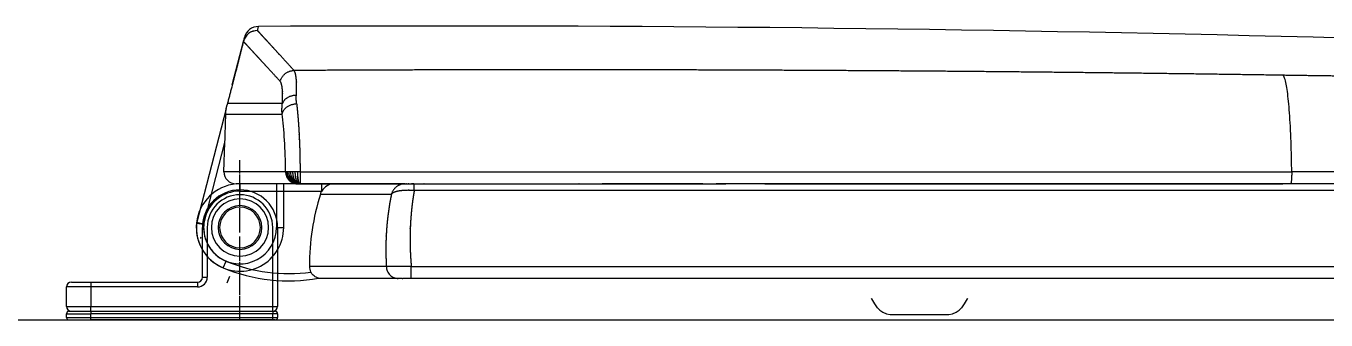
# Model space of a CAD drawing. Extents: x 63834 to 66260, y 58119 to 61549.
# Drawn here: x 64626.7 to 64894.6, y 59471.9 to 59532.5 of the extents above; entities that cross this region are included whole.
import ezdxf

# ---------------------------------------------------------------- set-up
doc = ezdxf.new("R2010")
doc.units = 0
doc.header["$MEASUREMENT"] = 0
doc.linetypes.add('BORDER', pattern=[18, 5, -2, 5, -2, 2, -2])
doc.layers.get('0').update_dxf_attribs({"linetype": 'CONTINUOUS'})
for name, color, linetype in [('1', 7, 'CONTINUOUS'), ('Dim', 4, 'CONTINUOUS'), ('Make2D$보임$선', 18, 'CONTINUOUS'), ('Make2D$보임$접선', 18, 'CONTINUOUS')]:
    doc.layers.add(name, color=color, linetype=linetype)

msp = doc.modelspace()

# ---------------------------------------------------------------- linework, layer by layer
at = {"color": 0, "ltscale": 50}
for points in [[(64800.85, 59476.4), (64800.93, 59476.25), (64801.54, 59475.21), (64802.11, 59474.43)], [(64800.85, 59476.4), (64800.93, 59476.25), (64801.54, 59475.21), (64802.11, 59474.43)], [(64819.56, 59474.43), (64820.13, 59475.21), (64820.74, 59476.25), (64820.81, 59476.4)], [(64819.56, 59474.43), (64820.13, 59475.21), (64820.74, 59476.25), (64820.81, 59476.4)], [(64802.1, 59474.45), (64802.64, 59473.91), (64803.28, 59473.48), (64804.01, 59473.18), (64804.77, 59473.02)], [(64802.1, 59474.45), (64802.64, 59473.91), (64803.28, 59473.48), (64804.01, 59473.18), (64804.77, 59473.02)], [(64804.77, 59473.02), (64805, 59473.01), (64805.42, 59473), (64806, 59473)], [(64804.77, 59473.02), (64805, 59473.01), (64805.42, 59473), (64806, 59473)], [(64815.67, 59473), (64816.25, 59473), (64816.67, 59473.01), (64816.9, 59473.02)], [(64815.67, 59473), (64816.25, 59473), (64816.67, 59473.01), (64816.9, 59473.02)], [(64816.9, 59473.02), (64817.66, 59473.18), (64818.38, 59473.48), (64819.03, 59473.91), (64819.57, 59474.45)], [(64816.9, 59473.02), (64817.66, 59473.18), (64818.38, 59473.48), (64819.03, 59473.91), (64819.57, 59474.45)]]:
    msp.add_lwpolyline(points, dxfattribs=at)
for points in [[(64805.18, 59473), (64805.18, 59473), (64805.47, 59473), (64806, 59473)], [(64805.18, 59473), (64805.18, 59473), (64805.47, 59473), (64806, 59473)], [(64806, 59473), (64806.5, 59473), (64807.27, 59473), (64808.26, 59473)], [(64806, 59473), (64806.5, 59473), (64807.27, 59473), (64808.26, 59473)], [(64808.26, 59473), (64808.44, 59473), (64808.67, 59473), (64808.92, 59473)], [(64808.26, 59473), (64808.44, 59473), (64808.67, 59473), (64808.92, 59473)], [(64808.92, 59473), (64809.15, 59473), (64809.74, 59473), (64810.47, 59473), (64810.83, 59473)], [(64808.92, 59473), (64809.15, 59473), (64809.74, 59473), (64810.47, 59473), (64810.83, 59473)], [(64810.83, 59473), (64811.2, 59473), (64811.93, 59473), (64812.52, 59473), (64812.75, 59473)], [(64810.83, 59473), (64811.2, 59473), (64811.93, 59473), (64812.52, 59473), (64812.75, 59473)], [(64812.75, 59473), (64813, 59473), (64813.22, 59473), (64813.41, 59473)], [(64812.75, 59473), (64813, 59473), (64813.22, 59473), (64813.41, 59473)], [(64813.41, 59473), (64814.4, 59473), (64815.17, 59473), (64815.67, 59473)], [(64813.41, 59473), (64814.4, 59473), (64815.17, 59473), (64815.67, 59473)]]:
    msp.add_open_spline(points, degree=3, dxfattribs=at)
at = {"layer": '1', "color": 7, "linetype": 'BORDER'}
for p in [(64670.83, 59477.08), (64670.83, 59477.08), (64670.83, 59471.9)]:
    msp.add_line(p, (64670.83, 59504.82), dxfattribs=at)
at = {"layer": '1', "color": 7}
for p, q in [((64663.08, 59480.7), (64663.08, 59490.95)), ((64664.08, 59490.95), (64664.08, 59480.7)), ((64677.58, 59474.7), (64677.58, 59490.95)), ((64678.58, 59490.95), (64678.58, 59474.7)), ((64663.08, 59480.7), (64664.08, 59480.7)), ((64635.08, 59474.7), (64635.08, 59478.7)), ((64640.08, 59478.7), (64635.08, 59478.7)), ((64636.08, 59479.7), (64640.08, 59479.7)), ((64640.08, 59479.7), (64640.08, 59478.7)), ((64640.08, 59479.7), (64662.08, 59479.7)), ((64662.08, 59478.7), (64640.08, 59478.7)), ((64640.08, 59478.7), (64640.08, 59474.7)), ((64662.08, 59479.7), (64662.08, 59478.7)), ((64635.08, 59474.7), (64640.08, 59474.7)), ((64635.08, 59472.4), (64635.08, 59473.2)), ((64635.08, 59473.2), (64640.08, 59473.2)), ((64635.08, 59472.4), (64640.08, 59472.4)), ((64635.58, 59473.7), (64640.08, 59473.7)), ((64640.08, 59474.7), (64677.58, 59474.7)), ((64640.08, 59473.7), (64640.08, 59474.7)), ((64640.08, 59473.7), (64677.58, 59473.7)), ((64640.08, 59473.7), (64640.08, 59473.2)), ((64640.08, 59472.4), (64640.08, 59473.2)), ((64677.58, 59473.2), (64640.08, 59473.2)), ((64640.08, 59471.9), (64640.08, 59472.4)), ((64640.08, 59472.4), (64677.58, 59472.4)), ((64677.58, 59474.7), (64678.58, 59474.7)), ((64677.58, 59473.7), (64677.58, 59474.7)), ((64677.58, 59473.7), (64677.58, 59473.2)), ((64677.58, 59473.7), (64678.08, 59473.7)), ((64677.58, 59472.4), (64677.58, 59473.2)), ((64678.58, 59473.2), (64677.58, 59473.2)), ((64677.58, 59471.9), (64677.58, 59472.4)), ((64677.58, 59472.4), (64678.58, 59472.4)), ((64678.58, 59473.2), (64678.58, 59472.4)), ((64635.58, 59471.9), (64640.08, 59471.9)), ((64678.08, 59471.9), (64640.08, 59471.9))]:
    msp.add_line(p, q, dxfattribs=at)
for centre, radius, start, end in [((64670.83, 59490.95), 7.75, 0, 180), ((64670.83, 59490.95), 6.75, 0, 180), ((64662.08, 59480.7), 1, 270, 0), ((64662.08, 59480.7), 2, 270, 0), ((64636.08, 59478.7), 1, 90, 180), ((64636.08, 59474.7), 1, 180, 270), ((64635.58, 59473.2), 0.5, 90, 180), ((64635.58, 59472.4), 0.5, 180, 270), ((64677.58, 59474.7), 1, 270, 0), ((64678.08, 59473.2), 0.5, 0, 90), ((64678.08, 59472.4), 0.5, 270, 0)]:
    msp.add_arc(centre, radius, start, end, dxfattribs=at)
msp.add_open_spline([(64604.95, 59471.9), (64611.76, 59471.9), (64618.56, 59471.9), (64638.69, 59471.9), (64652.02, 59471.9), (64691.98, 59471.9), (64718.62, 59471.9), (64798.5, 59471.9), (64851.69, 59471.9), (64917.87, 59471.9), (64931.1, 59471.9), (64957.17, 59471.9), (64970.03, 59471.9), (64995.41, 59471.9), (65007.93, 59471.9), (65026.44, 59471.9), (65032.52, 59471.9), (65044.51, 59471.9), (65050.43, 59471.9), (65062.02, 59471.9), (65067.66, 59471.9), (65078.43, 59471.9), (65083.51, 59471.9), (65093.01, 59471.9), (65097.45, 59471.9), (65105.67, 59471.9), (65109.48, 59471.9), (65119.65, 59471.9), (65124.83, 59471.9), (65130.18, 59471.9), (65131.53, 59471.9), (65133.33, 59471.9), (65133.8, 59471.9), (65133.83, 59471.9)], degree=3, knots=[0.0305719, 0.0305719, 0.0305719, 0.0305719, 0.0625039, 0.0625039, 0.1250078, 0.1250078, 0.2500156, 0.2500156, 0.5000312, 0.5000312, 0.5625352, 0.5625352, 0.6250391, 0.6250391, 0.687543, 0.687543, 0.7187949, 0.7187949, 0.7500469, 0.7500469, 0.7812988, 0.7812988, 0.8125508, 0.8125508, 0.8438027, 0.8438027, 0.8750547, 0.8750547, 0.9375586, 0.9375586, 0.9688105, 0.9688105, 1, 1, 1, 1], dxfattribs=at)
at = {"layer": 'Dim', "color": 7}
msp.add_line((64651.08, 59479.7), (64662.08, 59479.7), dxfattribs=at)
at = {"layer": 'Make2D$보임$선', "color": 7}
for p, q in [((64669.23, 59520.31), (64671.54, 59529.28)), ((64671.56, 59529.34), (64671.61, 59529.52)), ((64671.62, 59529.56), (64671.61, 59529.52)), ((64671.63, 59529.6), (64671.62, 59529.56)), ((64671.62, 59529.56), (64671.62, 59529.56)), ((64671.64, 59529.64), (64671.63, 59529.6)), ((64671.63, 59529.6), (64671.63, 59529.6)), ((64671.65, 59529.68), (64671.64, 59529.64)), ((64671.64, 59529.64), (64671.64, 59529.64)), ((64671.66, 59529.71), (64671.65, 59529.68)), ((64671.65, 59529.68), (64671.65, 59529.68)), ((64671.67, 59529.75), (64671.66, 59529.72)), ((64671.66, 59529.71), (64671.66, 59529.72)), ((64671.68, 59529.78), (64671.67, 59529.75)), ((64671.67, 59529.75), (64671.67, 59529.75)), ((64671.69, 59529.84), (64671.68, 59529.82)), ((64671.68, 59529.81), (64671.68, 59529.82)), ((64671.68, 59529.81), (64671.68, 59529.79)), ((64671.68, 59529.78), (64671.68, 59529.79)), ((64671.7, 59529.87), (64671.69, 59529.85)), ((64671.69, 59529.84), (64671.69, 59529.85)), ((64671.71, 59529.9), (64671.7, 59529.88)), ((64671.7, 59529.87), (64671.7, 59529.88)), ((64671.72, 59529.95), (64671.71, 59529.93)), ((64671.71, 59529.92), (64671.71, 59529.93)), ((64671.71, 59529.92), (64671.71, 59529.9)), ((64671.71, 59529.9), (64671.71, 59529.9)), ((64671.73, 59529.99), (64671.72, 59529.97)), ((64671.72, 59529.97), (64671.72, 59529.95)), ((64671.72, 59529.97), (64671.72, 59529.97)), ((64671.72, 59529.95), (64671.72, 59529.95)), ((64671.74, 59530.02), (64671.73, 59530.01)), ((64671.73, 59530.01), (64671.73, 59529.99)), ((64671.73, 59530.01), (64671.73, 59530.01)), ((64671.73, 59529.99), (64671.73, 59529.99)), ((64671.75, 59530.05), (64671.74, 59530.04)), ((64671.74, 59530.04), (64671.74, 59530.03)), ((64671.74, 59530.04), (64671.74, 59530.04)), ((64671.74, 59530.02), (64671.74, 59530.03)), ((64671.75, 59530.06), (64671.76, 59530.11)), ((64671.75, 59530.06), (64671.75, 59530.06)), ((64671.75, 59530.05), (64671.75, 59530.06)), ((64667.96, 59515.42), (64661.92, 59492.05)), ((64667.96, 59515.43), (64668.17, 59516.24)), ((64667.51, 59502.45), (64667.72, 59508.49)), ((64680.22, 59502.45), (64667.51, 59502.45)), ((64680.34, 59502.45), (64680.22, 59502.45)), ((64680.34, 59502.45), (64680.34, 59502.45)), ((64680.56, 59502.45), (64680.34, 59502.45)), ((64680.56, 59502.45), (64680.56, 59502.45)), ((64680.85, 59502.45), (64680.56, 59502.45)), ((64680.85, 59502.45), (64680.85, 59502.45)), ((64681.22, 59502.45), (64680.85, 59502.45)), ((64681.22, 59502.45), (64681.22, 59502.45)), ((64681.66, 59502.45), (64681.23, 59502.45)), ((64681.66, 59502.45), (64681.67, 59502.45)), ((64681.66, 59502.45), (64681.66, 59502.45)), ((64682.15, 59502.45), (64681.67, 59502.45)), ((64682.67, 59502.45), (64682.15, 59502.45)), ((64683.21, 59502.45), (64682.67, 59502.45)), ((64683.21, 59502.45), (64887.53, 59502.45)), ((65002.76, 59502.45), (64887.53, 59502.45)), ((64682.63, 59499.95), (64670.01, 59499.95)), ((64687.66, 59499.95), (64670.83, 59499.95)), ((64679.83, 59490.95), (64679.83, 59499.95)), ((64682.49, 59500.13), (64682.49, 59500.13)), ((64682.82, 59499.95), (64682.83, 59499.95)), ((64682.85, 59499.95), (64682.83, 59499.95)), ((64682.89, 59499.95), (64682.93, 59499.95)), ((64682.96, 59499.95), (64683.01, 59499.95)), ((64683.04, 59499.95), (64683.1, 59499.95)), ((64683.1, 59499.95), (64683.09, 59499.95)), ((64683.12, 59499.95), (64683.11, 59499.95)), ((64683.12, 59499.95), (64683.14, 59499.95)), ((64683.19, 59499.95), (64683.14, 59499.95)), ((64683.19, 59499.95), (64686.38, 59499.95)), ((64686.38, 59499.95), (64687.98, 59499.95)), ((64686.38, 59499.95), (64686.38, 59499.95)), ((64689.27, 59499.95), (64687.66, 59499.95)), ((64687.98, 59499.95), (64689.58, 59499.95)), ((64687.98, 59499.95), (64687.98, 59499.95)), ((64689.28, 59499.95), (64689.27, 59499.95)), ((64690.2, 59499.95), (64689.28, 59499.95)), ((64689.58, 59499.95), (64691.17, 59499.95)), ((64689.58, 59499.95), (64689.58, 59499.95)), ((64704.8, 59499.95), (64690.27, 59499.95)), ((64691.18, 59499.95), (64691.17, 59499.95)), ((64691.18, 59499.95), (64692.77, 59499.95)), ((64692.77, 59499.95), (64694.37, 59499.95)), ((64692.77, 59499.95), (64692.77, 59499.95)), ((64694.37, 59499.95), (64695.97, 59499.95)), ((64694.37, 59499.95), (64694.37, 59499.95)), ((64695.97, 59499.95), (64697.56, 59499.95)), ((64695.97, 59499.95), (64695.97, 59499.95)), ((64697.57, 59499.95), (64697.56, 59499.95)), ((64697.57, 59499.95), (64699.16, 59499.95)), ((64699.17, 59499.95), (64699.16, 59499.95)), ((64699.17, 59499.95), (64700.76, 59499.95)), ((64700.76, 59499.95), (64702.35, 59499.95)), ((64700.76, 59499.95), (64700.76, 59499.95)), ((64702.36, 59499.95), (64702.35, 59499.95)), ((64702.36, 59499.95), (64703.95, 59499.95)), ((64703.96, 59499.95), (64703.95, 59499.95)), ((64703.96, 59499.95), (64705.55, 59499.95)), ((64704.88, 59499.95), (64704.86, 59499.95)), ((64704.88, 59499.95), (64705.07, 59499.95)), ((64705.13, 59499.95), (64705.07, 59499.95)), ((64705.13, 59499.95), (64705.46, 59499.95)), ((64705.59, 59499.95), (64705.46, 59499.95)), ((64705.55, 59499.95), (64707.14, 59499.95)), ((64705.55, 59499.95), (64705.55, 59499.95)), ((64705.59, 59499.95), (64705.61, 59499.95)), ((64705.64, 59499.95), (64705.61, 59499.95)), ((64705.64, 59499.95), (64706.16, 59499.95)), ((64706.67, 59499.95), (64706.16, 59499.95)), ((64706.67, 59499.95), (64768.93, 59499.95)), ((64707.15, 59499.95), (64707.14, 59499.95)), ((64707.15, 59499.95), (64708.74, 59499.95)), ((64708.75, 59499.95), (64708.74, 59499.95)), ((64708.75, 59499.95), (64710.34, 59499.95)), ((64710.35, 59499.95), (64710.34, 59499.95)), ((64710.35, 59499.95), (64711.93, 59499.95)), ((64711.94, 59499.95), (64711.93, 59499.95)), ((64711.94, 59499.95), (64713.53, 59499.95)), ((64713.54, 59499.95), (64713.53, 59499.95)), ((64713.54, 59499.95), (64715.13, 59499.95)), ((64715.14, 59499.95), (64715.13, 59499.95)), ((64715.14, 59499.95), (64716.72, 59499.95)), ((64716.73, 59499.95), (64716.72, 59499.95)), ((64716.73, 59499.95), (64718.32, 59499.95)), ((64718.33, 59499.95), (64718.32, 59499.95)), ((64718.33, 59499.95), (64719.92, 59499.95)), ((64719.93, 59499.95), (64719.92, 59499.95)), ((64719.93, 59499.95), (64735.88, 59499.95)), ((64735.89, 59499.95), (64735.88, 59499.95)), ((64735.89, 59499.95), (64737.48, 59499.95)), ((64737.49, 59499.95), (64737.48, 59499.95)), ((64737.49, 59499.95), (64739.08, 59499.95)), ((64739.09, 59499.95), (64739.08, 59499.95)), ((64739.09, 59499.95), (64740.67, 59499.95)), ((64740.68, 59499.95), (64740.67, 59499.95)), ((64740.68, 59499.95), (64742.27, 59499.95)), ((64742.28, 59499.95), (64742.27, 59499.95)), ((64742.28, 59499.95), (64743.87, 59499.95)), ((64743.87, 59499.95), (64745.46, 59499.95)), ((64743.87, 59499.95), (64743.87, 59499.95)), ((64766.21, 59499.95), (64745.46, 59499.95)), ((64766.21, 59499.95), (64770.96, 59499.95)), ((65121.15, 59499.95), (64768.93, 59499.95)), ((64778.98, 59499.95), (64770.96, 59499.95)), ((64778.98, 59499.95), (64780.53, 59499.95)), ((64780.57, 59499.95), (64780.53, 59499.95)), ((64780.57, 59499.95), (64782.13, 59499.95)), ((64782.17, 59499.95), (64782.13, 59499.95)), ((64782.17, 59499.95), (64783.72, 59499.95)), ((64783.76, 59499.95), (64783.72, 59499.95)), ((64783.76, 59499.95), (64785.32, 59499.95)), ((64785.35, 59499.95), (64785.32, 59499.95)), ((64785.35, 59499.95), (64786.91, 59499.95)), ((64786.95, 59499.95), (64786.91, 59499.95)), ((64786.95, 59499.95), (64788.5, 59499.95)), ((64788.55, 59499.95), (64788.5, 59499.95)), ((64788.55, 59499.95), (64790.1, 59499.95)), ((64790.14, 59499.95), (64790.1, 59499.95)), ((64790.14, 59499.95), (64791.69, 59499.95)), ((64791.74, 59499.95), (64791.69, 59499.95)), ((64791.74, 59499.95), (64793.29, 59499.95)), ((64793.33, 59499.95), (64793.29, 59499.95)), ((64793.33, 59499.95), (64794.88, 59499.95)), ((64794.93, 59499.95), (64794.88, 59499.95)), ((64794.93, 59499.95), (64796.48, 59499.95)), ((64796.52, 59499.95), (64796.48, 59499.95)), ((64796.52, 59499.95), (64798.07, 59499.95)), ((64798.12, 59499.95), (64798.07, 59499.95)), ((64798.12, 59499.95), (64799.66, 59499.95)), ((64799.71, 59499.95), (64799.66, 59499.95)), ((64799.71, 59499.95), (64801.26, 59499.95)), ((64801.31, 59499.95), (64801.26, 59499.95)), ((64801.31, 59499.95), (64802.85, 59499.95)), ((64802.9, 59499.95), (64802.85, 59499.95)), ((64802.9, 59499.95), (64804.45, 59499.95)), ((64804.49, 59499.95), (64804.45, 59499.95)), ((64804.49, 59499.95), (64806.04, 59499.95)), ((64806.09, 59499.95), (64806.04, 59499.95)), ((64806.09, 59499.95), (64807.63, 59499.95)), ((64807.68, 59499.95), (64807.63, 59499.95)), ((64807.68, 59499.95), (64809.23, 59499.95)), ((64809.28, 59499.95), (64809.23, 59499.95)), ((64809.28, 59499.95), (64810.82, 59499.95)), ((64810.87, 59499.95), (64810.82, 59499.95)), ((64810.87, 59499.95), (64812.42, 59499.95)), ((64812.47, 59499.95), (64812.42, 59499.95)), ((64812.47, 59499.95), (64814.01, 59499.95)), ((64814.06, 59499.95), (64814.01, 59499.95)), ((64814.06, 59499.95), (64815.6, 59499.95)), ((64815.65, 59499.95), (64815.6, 59499.95)), ((64815.65, 59499.95), (64817.2, 59499.95)), ((64817.25, 59499.95), (64817.2, 59499.95)), ((64817.25, 59499.95), (64818.79, 59499.95)), ((64818.84, 59499.95), (64818.79, 59499.95)), ((64818.84, 59499.95), (64820.39, 59499.95)), ((64820.43, 59499.95), (64820.39, 59499.95)), ((64820.43, 59499.95), (64821.98, 59499.95)), ((64822.03, 59499.95), (64821.98, 59499.95)), ((64822.03, 59499.95), (64823.57, 59499.95)), ((64823.62, 59499.95), (64823.57, 59499.95)), ((64823.62, 59499.95), (64825.17, 59499.95)), ((64825.22, 59499.95), (64825.17, 59499.95)), ((64825.22, 59499.95), (64826.76, 59499.95)), ((64826.81, 59499.95), (64826.76, 59499.95)), ((64826.81, 59499.95), (64828.35, 59499.95)), ((64828.4, 59499.95), (64828.35, 59499.95)), ((64828.4, 59499.95), (64829.95, 59499.95)), ((64830, 59499.95), (64829.95, 59499.95)), ((64830, 59499.95), (64831.54, 59499.95)), ((64831.59, 59499.95), (64831.54, 59499.95)), ((64831.59, 59499.95), (64833.13, 59499.95)), ((64833.18, 59499.95), (64833.13, 59499.95)), ((64833.18, 59499.95), (64834.73, 59499.95)), ((64834.77, 59499.95), (64834.73, 59499.95)), ((64834.77, 59499.95), (64836.32, 59499.95)), ((64836.37, 59499.95), (64836.32, 59499.95)), ((64836.37, 59499.95), (64837.91, 59499.95)), ((64837.96, 59499.95), (64837.91, 59499.95)), ((64837.96, 59499.95), (64839.51, 59499.95)), ((64839.55, 59499.95), (64839.51, 59499.95)), ((64839.55, 59499.95), (64841.1, 59499.95)), ((64841.15, 59499.95), (64841.1, 59499.95)), ((64841.15, 59499.95), (64842.69, 59499.95)), ((64842.74, 59499.95), (64842.69, 59499.95)), ((64842.74, 59499.95), (64844.28, 59499.95)), ((64844.33, 59499.95), (64844.28, 59499.95)), ((64844.33, 59499.95), (64845.88, 59499.95)), ((64845.92, 59499.95), (64845.88, 59499.95)), ((64845.92, 59499.95), (64847.47, 59499.95)), ((64847.52, 59499.95), (64847.47, 59499.95)), ((64847.52, 59499.95), (64849.06, 59499.95)), ((64849.11, 59499.95), (64849.06, 59499.95)), ((64849.11, 59499.95), (64850.65, 59499.95)), ((64850.7, 59499.95), (64850.65, 59499.95)), ((64850.7, 59499.95), (64852.24, 59499.95)), ((64852.29, 59499.95), (64852.24, 59499.95)), ((64852.29, 59499.95), (64853.84, 59499.95)), ((64853.89, 59499.95), (64853.84, 59499.95)), ((64853.89, 59499.95), (64855.43, 59499.95)), ((64855.48, 59499.95), (64855.43, 59499.95)), ((64855.48, 59499.95), (64857.02, 59499.95)), ((64857.07, 59499.95), (64857.02, 59499.95)), ((64857.07, 59499.95), (64858.61, 59499.95)), ((64858.66, 59499.95), (64858.61, 59499.95)), ((64858.66, 59499.95), (64860.2, 59499.95)), ((64860.25, 59499.95), (64860.2, 59499.95)), ((64860.25, 59499.95), (64861.8, 59499.95)), ((64861.84, 59499.95), (64861.8, 59499.95)), ((64861.84, 59499.95), (64863.39, 59499.95)), ((64863.44, 59499.95), (64863.39, 59499.95)), ((64863.44, 59499.95), (64864.98, 59499.95)), ((64865.03, 59499.95), (64864.98, 59499.95)), ((64865.03, 59499.95), (64866.57, 59499.95)), ((64866.62, 59499.95), (64866.57, 59499.95)), ((64866.62, 59499.95), (64868.16, 59499.95)), ((64868.2, 59499.95), (64868.16, 59499.95)), ((64868.2, 59499.95), (64869.75, 59499.95)), ((64869.8, 59499.95), (64869.75, 59499.95)), ((64869.8, 59499.95), (64871.35, 59499.95)), ((64871.39, 59499.95), (64871.35, 59499.95)), ((64871.39, 59499.95), (64872.94, 59499.95)), ((64872.98, 59499.95), (64872.94, 59499.95)), ((64872.98, 59499.95), (64874.53, 59499.95)), ((64874.57, 59499.95), (64874.53, 59499.95)), ((64874.57, 59499.95), (64876.12, 59499.95)), ((64876.16, 59499.95), (64876.12, 59499.95)), ((64876.16, 59499.95), (64877.71, 59499.95)), ((64877.75, 59499.95), (64877.71, 59499.95)), ((64877.75, 59499.95), (64879.3, 59499.95)), ((64879.35, 59499.95), (64879.3, 59499.95)), ((64879.35, 59499.95), (64880.89, 59499.95)), ((64880.94, 59499.95), (64880.89, 59499.95)), ((64880.94, 59499.95), (64882.49, 59499.95)), ((64882.53, 59499.95), (64882.49, 59499.95)), ((64882.53, 59499.95), (64884.08, 59499.95)), ((64884.12, 59499.95), (64884.08, 59499.95)), ((64884.12, 59499.95), (64885.67, 59499.95)), ((64887.3, 59499.95), (64885.67, 59499.95)), ((64889.09, 59499.95), (64887.31, 59499.95)), ((64889.13, 59499.95), (64889.09, 59499.95)), ((64890.01, 59499.95), (64889.13, 59499.95)), ((64890.05, 59499.95), (64890.01, 59499.95)), ((64890.93, 59499.95), (64890.05, 59499.95)), ((64890.96, 59499.95), (64890.93, 59499.95)), ((64891.85, 59499.95), (64890.96, 59499.95)), ((64891.88, 59499.95), (64891.85, 59499.95)), ((64892.76, 59499.95), (64891.88, 59499.95)), ((64892.79, 59499.95), (64892.76, 59499.95)), ((64893.68, 59499.95), (64892.79, 59499.95)), ((64893.71, 59499.95), (64893.68, 59499.95)), ((64894.59, 59499.95), (64893.71, 59499.95)), ((64706.11, 59482.95), (64700.99, 59482.95)), ((64706.12, 59482.95), (64706.11, 59482.95)), ((64706.12, 59482.95), (65111.47, 59482.95)), ((64703.38, 59480.45), (64686.73, 59480.45)), ((64704.25, 59480.45), (64703.44, 59480.45)), ((64706.07, 59480.45), (64704.4, 59480.45)), ((65109.33, 59480.45), (64706.07, 59480.45))]:
    msp.add_line(p, q, dxfattribs=at)
for centre, radius, start, end in [((64674.45, 59528.52), 3, 90.3387, 165.4135), ((64674.66, 59529.36), 3, 90.3003, 165.5), ((64711.33, 52532.45), 7000, 86.850809, 90.300263), ((64671.56, 59529.28), 0.0154, 165.4229, 194.6718), ((64674.45, 59528.52), 3, 165.4481, 165.4842), ((64670.01, 59502.45), 2.5, 180.0233, 270.0233), ((64682.96, 59502.45), 2.62, 179.9744, 200.5533), ((64682.96, 59502.45), 2.62, 179.9743, 200.546), ((64683.35, 59502.45), 2.8, 179.9463, 199.1572), ((64683.36, 59502.45), 2.8, 179.9458, 199.1331), ((64683.96, 59502.45), 3.1, 179.9169, 197.153), ((64683.97, 59502.45), 3.11, 179.9166, 197.127), ((64684.85, 59502.44), 3.63, 179.8961, 194.5771), ((64684.87, 59502.44), 3.64, 179.8959, 194.5411), ((64686.26, 59502.44), 4.6, 179.8925, 191.4266), ((64686.28, 59502.44), 4.61, 179.8926, 191.3982), ((64688.82, 59502.44), 6.67, 179.9112, 187.8411), ((64688.83, 59502.44), 6.68, 179.9113, 187.8321), ((64696.01, 59502.44), 13.34, 179.9508, 183.9073), ((64696.04, 59502.44), 13.37, 179.9509, 183.8968), ((64670.83, 59490.95), 9, 90, 247.3801), ((64682.87, 59502.41), 2.52, 200.4893, 223.3849), ((64683.13, 59502.36), 2.55, 199.001, 221.1158), ((64683.12, 59502.36), 2.55, 199.0263, 221.1554), ((64682.76, 59502.31), 2.36, 223.3559, 247.2273), ((64682.76, 59502.32), 2.38, 223.4417, 244.3217), ((64682.86, 59502.13), 2.2, 221.0733, 245.5139), ((64682.88, 59502.15), 2.23, 221.2255, 240.978), ((64682.72, 59502.21), 2.26, 247.2878, 269.6009), ((64682.77, 59501.92), 1.97, 245.6396, 269.8698), ((64682.78, 59501.99), 2.04, 245.8581, 250.5698), ((64682.86, 59501.65), 1.7, 243.3035, 250.1045), ((64682.83, 59501.55), 1.6, 242.8983, 269.78), ((64687.24, 59502.23), 5.08, 187.8705, 193.6279), ((64682.93, 59501.23), 1.29, 239.1189, 252.5201), ((64683.02, 59500.82), 0.88, 232.1343, 252.5113), ((64683.16, 59500.52), 0.595, 220.815, 241.5758), ((64690.27, 59496.94), 3.01, 89.9706, 149.9249), ((64670.83, 59490.95), 5.9, 90, 270), ((64670.83, 59490.95), 5.9, 270, 90), ((64735.03, 59482.95), 49.9, 162.6349, 179.9994), ((64690.26, 59496.95), 3, 149.9467, 162.6348), ((64670.83, 59490.95), 4.5, 0, 180), ((64670.83, 59490.95), 4.2, 90, 270), ((64670.83, 59490.95), 4.2, 270, 90), ((64670.83, 59490.95), 9, 174.484, 0), ((64663.37, 59491.67), 1.5, 165.5, 174.484), ((64670.83, 59490.95), 4.5, 180, 0), ((64687.62, 59482.95), 2.5, 180.0026, 208.3322), ((64707.46, 59466.85), 16.16, 94.7751, 94.7836), ((64680.83, 59514.95), 35, 247.3801, 280.1873)]:
    msp.add_arc(centre, radius, start, end, dxfattribs=at)
at = {"layer": 'Make2D$보임$선'}
msp.add_arc((64664.18, 59488.56), 1.5, 165.5, 174.484, dxfattribs=at)
at = {"layer": 'Make2D$보임$선', "color": 7}
for points, knots in [([(64671.55, 59529.27), (64671.27, 59528.2), (64670.99, 59527.13), (64670.72, 59526.06), (64670.57, 59525.51), (64670.43, 59524.96), (64670.29, 59524.41), (64670.15, 59523.86), (64670, 59523.31), (64669.86, 59522.76), (64669.72, 59522.21), (64669.58, 59521.66), (64669.43, 59521.11), (64669.29, 59520.56), (64669.15, 59520.01), (64669.01, 59519.46), (64668.94, 59519.19), (64668.86, 59518.91), (64668.79, 59518.64), (64668.72, 59518.36), (64668.65, 59518.09), (64668.58, 59517.81), (64668.51, 59517.54), (64668.44, 59517.26), (64668.37, 59516.99), (64668.33, 59516.85), (64668.3, 59516.71), (64668.26, 59516.57), (64668.25, 59516.54), (64668.24, 59516.51), (64668.23, 59516.47)], [0.0233432, 0.0233432, 0.0233432, 0.0233432, 0.02665861, 0.02665861, 0.02665861, 0.0283632, 0.0283632, 0.0283632, 0.03006779, 0.03006779, 0.03006779, 0.03177237, 0.03177237, 0.03177237, 0.03347696, 0.03347696, 0.03347696, 0.03432925, 0.03432925, 0.03432925, 0.03518155, 0.03518155, 0.03518155, 0.03603384, 0.03603384, 0.03603384, 0.03645999, 0.03645999, 0.03645999, 0.03656264, 0.03656264, 0.03656264, 0.03656264]), ([(64667.89, 59514.32), (64667.9, 59514.54), (64667.91, 59514.76), (64667.93, 59515.07), (64667.94, 59515.17), (64667.96, 59515.35), (64667.97, 59515.47), (64667.96, 59515.42)], [-0.015923695, -0.015923695, -0.015923695, -0.015923695, -0.015193615, -0.015193615, -0.014828533, -0.014828533, -0.014515373, -0.014515373, -0.014515373, -0.014515373]), ([(64667.72, 59508.49), (64667.75, 59509.47), (64667.78, 59510.45), (64667.84, 59512.3), (64667.88, 59513.49), (64667.89, 59514.32)], [-0.02942415, -0.02942415, -0.02942415, -0.02942415, -0.026255785, -0.026255785, -0.023463208, -0.023463208, -0.023463208, -0.023463208]), ([(64687.02, 59480.5), (64687.02, 59480.5), (64687.02, 59480.51), (64686.99, 59480.51), (64686.94, 59480.53), (64686.86, 59480.55), (64686.72, 59480.6), (64686.45, 59480.72), (64686.08, 59480.95), (64685.71, 59481.31), (64685.51, 59481.61), (64685.42, 59481.77)], [0, 0, 0, 0, 0.00404, 0.011503, 0.092192, 0.147313, 0.27346, 0.532845, 1.043733, 1.556275, 2.101426, 2.101426, 2.101426, 2.101426])]:
    msp.add_open_spline(points, degree=3, knots=knots, dxfattribs=at)
for points in [[(64668.23, 59516.47), (64668.21, 59516.39), (64668.19, 59516.31), (64668.17, 59516.24)], [(64704.25, 59480.45), (64704.27, 59480.45), (64704.29, 59480.45), (64704.31, 59480.45)], [(64704.31, 59480.45), (64704.34, 59480.45), (64704.37, 59480.45), (64704.4, 59480.45)]]:
    msp.add_open_spline(points, degree=3, dxfattribs=at)
for points, weights in [([(64680.99, 59501.53), (64681.14, 59501.05), (64681.43, 59500.68)], [0.890165042945, 0.853553390593, 0.853553390593]), ([(64681.43, 59500.68), (64681.14, 59501.05), (64680.99, 59501.53)], [0.853553390593, 0.853553390593, 0.890165042945]), ([(64681.04, 59500.68), (64681.02, 59500.71), (64680.99, 59500.73)], [0.853553390593, 0.853553390593, 0.85369640486]), ([(64681.34, 59501.53), (64681.47, 59501.05), (64681.71, 59500.68)], [0.890165042945, 0.853553390593, 0.853553390593]), ([(64681.71, 59500.68), (64681.47, 59501.05), (64681.34, 59501.53)], [0.853553390593, 0.853553390593, 0.890165042945]), ([(64681.43, 59500.68), (64681.72, 59500.32), (64682.1, 59500.13)], [0.853553390593, 0.853553390593, 0.890165042945]), ([(64682.1, 59500.13), (64681.72, 59500.32), (64681.43, 59500.68)], [0.890113845814, 0.853565680772, 0.853553394725]), ([(64681.71, 59500.68), (64681.96, 59500.32), (64682.28, 59500.13)], [0.853553390593, 0.853553390593, 0.890165042945]), ([(64682.27, 59500.13), (64681.95, 59500.32), (64681.71, 59500.68)], [0.890165042945, 0.853567115138, 0.853553395738]), ([(64682.04, 59500.68), (64681.85, 59501.05), (64681.75, 59501.53)], [0.853553398575, 0.853570485499, 0.890165042945]), ([(64681.76, 59501.53), (64681.86, 59501.05), (64682.05, 59500.68)], [0.890165042945, 0.853553390593, 0.853553390593]), ([(64681.95, 59500.13), (64681.92, 59500.14), (64681.9, 59500.15)], [0.890165042945, 0.887944698135, 0.885859008025]), ([(64682.48, 59500.13), (64682.23, 59500.32), (64682.04, 59500.68)], [0.890165042945, 0.853570421524, 0.853553398516]), ([(64682.05, 59500.68), (64682.24, 59500.32), (64682.48, 59500.13)], [0.853553390593, 0.853553390593, 0.890165042945]), ([(64682.21, 59501.53), (64682.28, 59501.05), (64682.41, 59500.68)], [0.890165042945, 0.853553390593, 0.853553390593]), ([(64682.28, 59500.13), (64682.57, 59499.95), (64682.89, 59499.95)], [0.890165042945, 0.926741170906, 0.999857936905]), ([(64682.41, 59500.68), (64682.4, 59500.71), (64682.39, 59500.73)], [0.853553395517, 0.853554229711, 0.85369640486]), ([(64682.41, 59500.68), (64682.54, 59500.32), (64682.71, 59500.13)], [0.853553390593, 0.853553390593, 0.890165042945]), ([(64682.71, 59500.13), (64682.54, 59500.32), (64682.41, 59500.68)], [0.890165042945, 0.853566852086, 0.853553395543]), ([(64682.49, 59500.13), (64682.72, 59499.95), (64682.96, 59499.95)], [0.890165042945, 0.926750817788, 0.999896508257]), ([(64682.7, 59501.53), (64682.74, 59501.05), (64682.8, 59500.68)], [0.890165042945, 0.853557698562, 0.8535533911]), ([(64682.8, 59500.68), (64682.74, 59501.05), (64682.7, 59501.53)], [0.853553390593, 0.853553390593, 0.890165042945]), ([(64682.71, 59500.13), (64682.87, 59499.95), (64683.04, 59499.95)], [0.890165042945, 0.926735222606, 0.999834156217]), ([(64682.76, 59499.95), (64682.75, 59499.95), (64682.73, 59499.95)], [0.988586685233, 0.985554171778, 0.982589761067]), ([(64682.8, 59500.68), (64682.87, 59500.32), (64682.95, 59500.13)], [0.853553390593, 0.853553390593, 0.890165042945]), ([(64682.95, 59500.13), (64682.86, 59500.32), (64682.8, 59500.68)], [0.890118322939, 0.853557823889, 0.853553391131]), ([(64682.95, 59500.13), (64683.03, 59499.95), (64683.11, 59499.95)], [0.890165042945, 0.926776695297, 1]), ([(64683.06, 59499.97), (64683, 59500), (64682.95, 59500.13)], [0.958834762722, 0.91567801136, 0.890211998164]), ([(64706.07, 59480.45), (64706.12, 59480.45), (64706.12, 59482.95)], [1, 0.707065322042, 1])]:
    msp.add_rational_spline(points, weights, degree=2, dxfattribs=at)
at = {"layer": 'Make2D$보임$접선', "color": 7}
for p, q in [((64679.56, 59516.47), (64668.23, 59516.47)), ((64667.89, 59514.32), (64679.52, 59514.32)), ((64663.37, 59491.67), (64667.72, 59508.49)), ((64670.83, 59499.95), (64670.83, 59498.45)), ((64678.33, 59499.95), (64678.33, 59490.95)), ((64687.66, 59498.45), (64687.66, 59499.95)), ((64670.83, 59498.45), (64687.66, 59498.45)), ((64687.4, 59497.84), (64702.04, 59497.84)), ((65123.69, 59498.55), (64706.72, 59498.55)), ((64661.88, 59491.82), (64663.37, 59491.67)), ((64661.92, 59492.05), (64663.37, 59491.67)), ((64678.33, 59490.95), (64679.83, 59490.95)), ((64667.37, 59482.64), (64667.95, 59484.03)), ((64700.99, 59482.95), (64685.12, 59482.95))]:
    msp.add_line(p, q, dxfattribs=at)
at = {"layer": 'Make2D$보임$접선'}
msp.add_line((64668.18, 59479.53), (64668.76, 59480.91), dxfattribs=at)
at = {"layer": 'Make2D$보임$접선', "color": 7}
for centre, radius, start, end in [((64674.45, 59528.53), 3, 90.2701, 165.4887), ((64674.45, 59531.52), 0.0199, 165.6738, 191.0807), ((64670.83, 59490.95), 7.5, 90, 247.3801), ((64670.83, 59490.95), 7.5, 174.484, 0), ((64680.83, 59514.95), 33.5, 247.3801, 277.8712)]:
    msp.add_arc(centre, radius, start, end, dxfattribs=at)
for points, knots in [([(64674.43, 59531.53), (64674.51, 59531.81), (64674.56, 59532.01), (64674.6, 59532.15), (64674.63, 59532.29), (64674.65, 59532.36), (64674.65, 59532.36)], [-0.04807769, -0.04807769, -0.04807769, -0.04807769, -0.02403885, -0.02403885, -0.02403885, -0.00012656, -0.00012656, -0.00012656, -0.00012656]), ([(64680.22, 59502.45), (64680.2, 59504.74), (64680.13, 59506.92), (64679.89, 59510.94), (64679.72, 59512.75), (64679.52, 59514.32)], [0, 0, 0, 0, 0.00712662, 0.00712662, 0.01426433, 0.01426433, 0.01426433, 0.01426433]), ([(64700.99, 59482.95), (64700.99, 59482.79), (64701.02, 59482.46), (64701.21, 59481.83), (64701.66, 59481.14), (64702.48, 59480.58), (64703.12, 59480.45), (64703.44, 59480.45)], [0, 0, 0, 0, 0.49073, 0.980727, 1.956245, 2.924308, 3.88709, 3.88709, 3.88709, 3.88709])]:
    msp.add_open_spline(points, degree=3, knots=knots, dxfattribs=at)
for points, weights, degree, knots in [([(64681.97, 59523.29), (64681, 59524.35), (64680.11, 59525.32), (64679.31, 59526.19), (64678.51, 59527.07), (64677.8, 59527.85), (64677.17, 59528.54), (64676.54, 59529.23), (64675.99, 59529.82), (64675.53, 59530.32), (64675.09, 59530.81), (64674.72, 59531.21), (64674.43, 59531.52)], [1, 1.00000000018, 1.00000000036, 1.00000000054, 1.00000000054, 1.00000000054, 1.00000000054, 1.00000000054, 1.00000000054, 1.00000000055, 1.00000000036, 1.00000000018, 1], 3, [-0.1116406, -0.1116406, -0.1116406, -0.1116406, -0.0835542, -0.0835542, -0.0835542, -0.0554678, -0.0554678, -0.0554678, -0.0273813, -0.0273813, -0.0273813, 0, 0, 0, 0]), ([(64679.1, 59521.06), (64678.13, 59522.12), (64677.24, 59523.09), (64676.44, 59523.96), (64675.63, 59524.83), (64674.92, 59525.61), (64674.29, 59526.3), (64673.66, 59526.98), (64673.11, 59527.58), (64672.65, 59528.08), (64672.2, 59528.56), (64671.83, 59528.96), (64671.55, 59529.27)], [1, 1.0000000003, 1.00000000059, 1.00000000089, 1.00000000089, 1.00000000089, 1.00000000089, 1.00000000089, 1.00000000089, 1.0000000009, 1.0000000006, 1.0000000003, 1], 3, [0, 0, 0, 0, 0.0280942, 0.0280942, 0.0280942, 0.0561883, 0.0561883, 0.0561883, 0.0842825, 0.0842825, 0.0842825, 0.1117065, 0.1117065, 0.1117065, 0.1117065]), ([(64885.77, 59522.3), (64872.97, 59522.5), (64860.18, 59522.66), (64847.38, 59522.82), (64834.58, 59522.95), (64821.78, 59523.08), (64808.97, 59523.17), (64796.16, 59523.26), (64783.35, 59523.32), (64770.53, 59523.38), (64757.71, 59523.41), (64744.89, 59523.44), (64732.07, 59523.43), (64719.24, 59523.43), (64706.41, 59523.39), (64694.19, 59523.35), (64681.97, 59523.29)], [1, 0.999999051119, 1, 0.999999087139, 1, 0.9999991174, 1, 0.99999914215, 1, 0.999999161599, 1, 0.999999175908, 1, 0.999999185195, 1, 0.999999264988, 1], 2, [0, 0, 0, 25.590555, 25.590555, 51.19148, 51.19148, 76.803091, 76.803091, 102.425668, 102.425668, 128.059458, 128.059458, 153.704677, 153.704677, 179.361515, 179.361515, 203.805123, 203.805123, 203.805123]), ([(64682.44, 59518.15), (64682.45, 59518.49), (64682.47, 59518.83), (64682.48, 59519.16), (64682.49, 59519.47), (64682.49, 59519.77), (64682.49, 59520.07), (64682.49, 59520.21), (64682.49, 59520.35), (64682.48, 59520.49), (64682.48, 59520.56), (64682.48, 59520.62), (64682.48, 59520.69), (64682.48, 59520.72), (64682.48, 59520.75), (64682.48, 59520.79), (64682.48, 59520.82), (64682.47, 59520.85), (64682.47, 59520.88), (64682.46, 59521.12), (64682.45, 59521.35), (64682.43, 59521.58), (64682.41, 59521.78), (64682.38, 59521.98), (64682.35, 59522.17), (64682.33, 59522.34), (64682.29, 59522.5), (64682.25, 59522.65), (64682.22, 59522.78), (64682.18, 59522.9), (64682.12, 59523.03), (64682.08, 59523.13), (64682.03, 59523.22), (64681.97, 59523.29)], [1, 0.999947340855, 0.999947340855, 1, 0.999921873597, 0.999921873597, 1, 0.999972542209, 0.999972542209, 1, 1, 1, 1, 1, 1, 1, 1, 1, 1, 0.999787534952, 0.999787534952, 1, 0.999604736693, 0.999604736693, 1, 0.999165743046, 0.999165743046, 1, 0.99794296038, 0.99794296038, 1, 1, 1, 1], 3, [0, 0, 0, 0, 1.00988, 1.00988, 1.00988, 1.919466, 1.919466, 1.919466, 2.336901, 2.336901, 2.336901, 2.337346, 2.337346, 2.337346, 2.337569, 2.337569, 2.337569, 2.337792, 2.337792, 2.337792, 3.040984, 3.040984, 3.040984, 3.635916, 3.635916, 3.635916, 4.127028, 4.127028, 4.127028, 4.519714, 4.519714, 4.519714, 4.521496, 4.521496, 4.521496, 4.521496]), ([(64679.56, 59516.47), (64679.57, 59516.77), (64679.59, 59517.07), (64679.6, 59517.38), (64679.61, 59517.65), (64679.61, 59517.92), (64679.61, 59518.19), (64679.61, 59518.31), (64679.61, 59518.44), (64679.61, 59518.56), (64679.61, 59518.62), (64679.61, 59518.68), (64679.6, 59518.74), (64679.6, 59518.77), (64679.6, 59518.8), (64679.6, 59518.82), (64679.6, 59518.85), (64679.6, 59518.88), (64679.6, 59518.91), (64679.59, 59519.12), (64679.57, 59519.33), (64679.55, 59519.54), (64679.54, 59519.71), (64679.51, 59519.89), (64679.48, 59520.06), (64679.46, 59520.21), (64679.42, 59520.35), (64679.38, 59520.49), (64679.35, 59520.61), (64679.31, 59520.72), (64679.26, 59520.82), (64679.22, 59520.91), (64679.17, 59520.99), (64679.1, 59521.06)], [1, 0.99993508603, 0.99993508603, 1, 0.999903576306, 0.999903576306, 1, 0.999966095396, 0.999966095396, 1, 1, 1, 1, 1, 1, 1, 1, 1, 1, 0.999737923856, 0.999737923856, 1, 0.99951454528, 0.99951454528, 1, 0.998987185446, 0.998987185446, 1, 0.997573434595, 0.997573434595, 1, 0.993443531478, 0.993443531478, 1], 3, [0, 0, 0, 0, 0.901997, 0.901997, 0.901997, 1.714201, 1.714201, 1.714201, 2.086912, 2.086912, 2.086912, 2.087314, 2.087314, 2.087314, 2.087515, 2.087515, 2.087515, 2.087717, 2.087717, 2.087717, 2.715776, 2.715776, 2.715776, 3.247744, 3.247744, 3.247744, 3.688171, 3.688171, 3.688171, 4.042869, 4.042869, 4.042869, 4.322068, 4.322068, 4.322068, 4.322068]), ([(64994.37, 59521.24), (64990.01, 59521.27), (64985.66, 59521.29), (64981.3, 59521.32), (64976.89, 59521.35), (64972.48, 59521.38), (64968.07, 59521.41), (64963.6, 59521.44), (64959.13, 59521.47), (64954.66, 59521.51), (64950.13, 59521.55), (64945.6, 59521.58), (64941.08, 59521.63), (64940.79, 59521.63), (64940.51, 59521.63), (64940.22, 59521.63), (64939.94, 59521.64), (64939.65, 59521.64), (64939.37, 59521.64), (64938.8, 59521.65), (64938.23, 59521.65), (64937.66, 59521.66), (64936.51, 59521.67), (64935.37, 59521.68), (64934.23, 59521.69), (64931.94, 59521.71), (64929.65, 59521.74), (64927.36, 59521.76), (64922.77, 59521.81), (64918.17, 59521.86), (64913.57, 59521.92), (64908.95, 59521.97), (64904.33, 59522.03), (64899.71, 59522.1), (64895.06, 59522.16), (64890.42, 59522.23), (64885.77, 59522.3)], [1, 0.999999984394, 0.999999984394, 1, 0.999999957942, 0.999999957942, 1, 0.999999923607, 0.999999923607, 1, 0.999999884815, 0.999999884815, 1, 1, 1, 1, 1, 1, 1, 1, 1, 1, 1, 1, 1, 0.999999959017, 0.999999959017, 1, 0.999999809415, 0.999999809415, 1, 0.999999777285, 0.999999777285, 1, 0.999999750637, 0.999999750637, 1], 3, [0, 0, 0, 0, 13.062542, 13.062542, 13.062542, 26.297561, 26.297561, 26.297561, 39.706421, 39.706421, 39.706421, 53.291075, 53.291075, 53.291075, 53.291949, 53.291949, 53.291949, 53.292822, 53.292822, 53.292822, 53.29457, 53.29457, 53.29457, 53.298064, 53.298064, 53.298064, 60.164583, 60.164583, 60.164583, 73.954629, 73.954629, 73.954629, 87.820648, 87.820648, 87.820648, 101.762809, 101.762809, 101.762809, 101.762809]), ([(64682.49, 59516.46), (64682.47, 59516.68), (64682.45, 59516.91), (64682.43, 59517.12), (64682.43, 59517.33), (64682.42, 59517.54), (64682.42, 59517.75), (64682.43, 59517.95), (64682.44, 59518.15)], [1, 0.999761803631, 1, 0.999770393445, 1, 0.999776889129, 1, 0.999781610029, 1], 2, [0, 0, 0, 0.443192, 0.443192, 0.872439, 0.872439, 1.288587, 1.288587, 1.692357, 1.692357, 1.692357]), ([(64679.52, 59514.32), (64679.49, 59514.6), (64679.48, 59514.88), (64679.48, 59515.16), (64679.48, 59515.43), (64679.49, 59515.69), (64679.51, 59515.96), (64679.52, 59516.22), (64679.56, 59516.47)], [1, 0.99967231933, 1, 0.99968387098, 1, 0.999693313217, 1, 0.999700998567, 1], 2, [0, 0, 0, 0.563557, 0.563557, 1.110321, 1.110321, 1.641663, 1.641663, 2.158757, 2.158757, 2.158757]), ([(64682.49, 59516.46), (64682.55, 59515.98), (64682.6, 59515.5), (64682.65, 59515.01), (64682.7, 59514.5), (64682.74, 59513.98), (64682.79, 59513.46), (64682.83, 59512.92), (64682.87, 59512.37), (64682.91, 59511.82), (64682.95, 59511.23), (64682.98, 59510.65), (64683.01, 59510.07), (64683.02, 59509.92), (64683.02, 59509.77), (64683.03, 59509.62), (64683.04, 59509.54), (64683.04, 59509.46), (64683.04, 59509.39), (64683.04, 59509.35), (64683.05, 59509.31), (64683.05, 59509.27), (64683.05, 59509.23), (64683.05, 59509.19), (64683.05, 59509.16), (64683.07, 59508.85), (64683.08, 59508.53), (64683.09, 59508.22), (64683.12, 59507.59), (64683.14, 59506.96), (64683.15, 59506.32), (64683.17, 59505.67), (64683.18, 59505.02), (64683.19, 59504.36), (64683.2, 59503.73), (64683.21, 59503.09), (64683.21, 59502.45)], [1, 0.99996807089, 0.99996807089, 1, 0.999975722206, 0.999975722206, 1, 0.999980552562, 0.999980552562, 1, 0.999983695888, 0.999983695888, 1, 1, 1, 1, 1, 1, 1, 1, 1, 1, 1, 1, 1, 0.999996589704, 0.999996589704, 1, 0.999987734382, 0.999987734382, 1, 0.999989028964, 0.999989028964, 1, 0.999990785879, 0.999990785879, 1], 3, [0, 0, 0, 0, 1.458097, 1.458097, 1.458097, 3.014028, 3.014028, 3.014028, 4.667172, 4.667172, 4.667172, 6.418485, 6.418485, 6.418485, 6.419007, 6.419007, 6.419007, 6.419268, 6.419268, 6.419268, 6.419398, 6.419398, 6.419398, 6.419529, 6.419529, 6.419529, 7.351693, 7.351693, 7.351693, 9.256088, 9.256088, 9.256088, 11.21334, 11.21334, 11.21334, 13.12641, 13.12641, 13.12641, 13.12641]), ([(64702.04, 59497.84), (64701.91, 59497.22), (64701.79, 59496.59), (64701.68, 59495.97), (64701.57, 59495.3), (64701.47, 59494.63), (64701.38, 59493.95), (64701.29, 59493.27), (64701.21, 59492.58), (64701.14, 59491.89), (64701.07, 59491.19), (64701.02, 59490.49), (64700.98, 59489.79), (64700.97, 59489.7), (64700.97, 59489.61), (64700.96, 59489.52), (64700.96, 59489.43), (64700.95, 59489.34), (64700.95, 59489.25), (64700.94, 59489.08), (64700.93, 59488.9), (64700.93, 59488.72), (64700.91, 59488.36), (64700.9, 59488), (64700.9, 59487.65), (64700.88, 59486.93), (64700.88, 59486.21), (64700.89, 59485.49), (64700.9, 59484.76), (64700.93, 59484.04), (64700.97, 59483.31), (64700.98, 59483.19), (64700.98, 59483.07), (64700.99, 59482.95)], [1, 0.999897736852, 0.999897736852, 1, 0.999886417393, 0.999886417393, 1, 0.999884951455, 0.999884951455, 1, 0.999882853933, 0.999882853933, 1, 1, 1, 1, 1, 1.00000000001, 1.00000000001, 0.999992588586, 0.999992588586, 1.00000000001, 0.999970346959, 0.999970346959, 1.00000000001, 0.999881046587, 0.999881046587, 1.00000000001, 0.999880062196, 0.999880062196, 1.00000000001, 0.999999999659, 0.999999999311, 0.999999998964], 3, [0, 0, 0, 0, 1.911463, 1.911463, 1.911463, 3.949532, 3.949532, 3.949532, 6.02277, 6.02277, 6.02277, 8.134533, 8.134533, 8.134533, 8.134822, 8.134822, 8.134822, 8.135111, 8.135111, 8.135111, 8.670131, 8.670131, 8.670131, 9.743147, 9.743147, 9.743147, 11.90216, 11.90216, 11.90216, 14.080616, 14.080616, 14.080616, 14.080996, 14.080996, 14.080996, 14.080996]), ([(64706.72, 59498.55), (64706.58, 59498.57), (64706.45, 59498.57), (64706.31, 59498.58), (64706.17, 59498.59), (64706.03, 59498.6), (64705.9, 59498.6), (64705.76, 59498.6), (64705.62, 59498.61), (64705.49, 59498.61), (64705.47, 59498.61), (64705.45, 59498.61), (64705.44, 59498.61), (64705.42, 59498.61), (64705.4, 59498.61), (64705.39, 59498.61), (64705.35, 59498.61), (64705.32, 59498.61), (64705.29, 59498.61), (64705.22, 59498.6), (64705.15, 59498.6), (64705.09, 59498.6), (64704.96, 59498.6), (64704.84, 59498.59), (64704.71, 59498.59), (64704.59, 59498.58), (64704.47, 59498.57), (64704.34, 59498.56), (64704.29, 59498.55), (64704.23, 59498.55), (64704.17, 59498.54), (64704.14, 59498.54), (64704.11, 59498.54), (64704.08, 59498.53), (64704.07, 59498.53), (64704.05, 59498.53), (64704.04, 59498.53), (64704.03, 59498.53), (64704.01, 59498.52), (64704, 59498.52), (64703.89, 59498.51), (64703.78, 59498.49), (64703.67, 59498.48), (64703.57, 59498.46), (64703.47, 59498.44), (64703.38, 59498.42), (64703.28, 59498.4), (64703.19, 59498.38), (64703.1, 59498.36), (64703.02, 59498.34), (64702.94, 59498.31), (64702.86, 59498.29), (64702.82, 59498.28), (64702.78, 59498.26), (64702.75, 59498.25), (64702.71, 59498.24), (64702.67, 59498.22), (64702.64, 59498.21), (64702.57, 59498.18), (64702.51, 59498.16), (64702.45, 59498.13), (64702.39, 59498.1), (64702.34, 59498.07), (64702.29, 59498.04), (64702.24, 59498.01), (64702.19, 59497.98), (64702.15, 59497.94), (64702.11, 59497.91), (64702.07, 59497.88), (64702.04, 59497.84)], [1, 0.999943568831, 0.99994356883, 1, 0.999941889631, 0.999941889631, 1, 0.999937541934, 0.999937541934, 1, 1, 1, 1, 1, 1, 1, 1, 1, 1, 1, 1, 1, 0.999925413436, 0.999925413436, 1, 0.999914533682, 0.999914533682, 1, 0.999975643762, 0.999975643762, 1, 1, 1, 1, 1, 1, 1, 1, 1, 1, 0.999875740699, 0.999875740699, 1, 0.999847981444, 0.999847981444, 1, 0.999805341165, 0.999805341165, 1, 0.999738870248, 0.999738870248, 1, 0.999916153651, 0.999916153651, 1, 0.999900720102, 0.999900720102, 1, 0.999488498525, 0.999488498525, 1, 0.999260298403, 0.999260298403, 1, 0.998895320738, 0.998895320738, 1, 0.998320763395, 0.998320763395, 1], 3, [0, 0, 0, 0, 0.415836, 0.415836, 0.415836, 0.827675, 0.827675, 0.827675, 1.23574, 1.23574, 1.23574, 1.23579, 1.23579, 1.23579, 1.23584, 1.23584, 1.23584, 1.235941, 1.235941, 1.235941, 1.236142, 1.236142, 1.236142, 1.617497, 1.617497, 1.617497, 1.98268, 1.98268, 1.98268, 2.159369, 2.159369, 2.159369, 2.159469, 2.159469, 2.159469, 2.15952, 2.15952, 2.15952, 2.15957, 2.15957, 2.15957, 2.487291, 2.487291, 2.487291, 2.789213, 2.789213, 2.789213, 3.067254, 3.067254, 3.067254, 3.322878, 3.322878, 3.322878, 3.442655, 3.442655, 3.442655, 3.556479, 3.556479, 3.556479, 3.765037, 3.765037, 3.765037, 3.950498, 3.950498, 3.950498, 4.115541, 4.115541, 4.115541, 4.262952, 4.262952, 4.262952, 4.262952]), ([(64706.72, 59498.55), (64706.65, 59498.12), (64706.58, 59497.68), (64706.51, 59497.24), (64706.41, 59496.59), (64706.33, 59495.94), (64706.25, 59495.29), (64706.18, 59494.63), (64706.11, 59493.96), (64706.06, 59493.29), (64706, 59492.61), (64705.96, 59491.93), (64705.93, 59491.25), (64705.93, 59491.17), (64705.92, 59491.08), (64705.92, 59491), (64705.91, 59490.91), (64705.91, 59490.82), (64705.91, 59490.74), (64705.9, 59490.56), (64705.9, 59490.39), (64705.89, 59490.22), (64705.88, 59489.87), (64705.87, 59489.53), (64705.87, 59489.18), (64705.86, 59488.48), (64705.87, 59487.78), (64705.88, 59487.09), (64705.9, 59486.38), (64705.93, 59485.68), (64705.97, 59484.98), (64705.99, 59484.62), (64706.01, 59484.27), (64706.04, 59483.92), (64706.05, 59483.74), (64706.07, 59483.56), (64706.08, 59483.38), (64706.09, 59483.29), (64706.1, 59483.21), (64706.11, 59483.12), (64706.11, 59483.07), (64706.11, 59483.03), (64706.12, 59482.98), (64706.12, 59482.98), (64706.12, 59482.97), (64706.12, 59482.97), (64706.12, 59482.96), (64706.12, 59482.96), (64706.12, 59482.96), (64706.12, 59482.96), (64706.12, 59482.96), (64706.12, 59482.95), (64706.12, 59482.95), (64706.12, 59482.95), (64706.12, 59482.95), (64706.12, 59482.95), (64706.12, 59482.95), (64706.12, 59482.95)], [1, 0.999955287641, 0.999955287641, 1, 0.999904070413, 0.999904070413, 1, 0.999903123761, 0.999903123761, 1, 0.999901566603, 0.999901566603, 1, 1.00000000001, 1.00000000002, 1.00000000002, 1.00000000003, 1.00000000004, 1.00000000004, 0.999993779534, 0.999993779534, 1.00000000004, 0.999975118177, 0.999975118177, 1.00000000004, 0.999900197169, 0.999900197169, 1.00000000004, 0.999899304762, 0.999899304762, 1.00000000004, 0.999974557386, 0.999974557386, 1.00000000004, 0.999993596234, 0.999993596234, 1.00000000004, 1.00000000005, 1.00000000005, 1.00000000006, 1.00000000006, 1.00000000006, 1.00000000007, 1.00000000007, 1.00000000007, 1.00000000007, 1.00000000007, 1.00000000007, 1.00000000007, 1.00000000007, 1.00000000007, 1.00000000007, 1.00000000007, 1.00000000007, 1.00000000007, 0.999999997582, 0.999999995096, 0.999999992611], 3, [0, 0, 0, 0, 1.327915, 1.327915, 1.327915, 3.297666, 3.297666, 3.297666, 5.303492, 5.303492, 5.303492, 7.34828, 7.34828, 7.34828, 7.348563, 7.348563, 7.348563, 7.348846, 7.348846, 7.348846, 7.867183, 7.867183, 7.867183, 8.906925, 8.906925, 8.906925, 10.999522, 10.999522, 10.999522, 13.111279, 13.111279, 13.111279, 14.175007, 14.175007, 14.175007, 14.708955, 14.708955, 14.708955, 14.709239, 14.709239, 14.709239, 14.70938, 14.70938, 14.70938, 14.709398, 14.709398, 14.709398, 14.709407, 14.709407, 14.709407, 14.709411, 14.709411, 14.709411, 14.709414, 14.709414, 14.709414, 14.709415, 14.709415, 14.709415, 14.709415])]:
    msp.add_rational_spline(points, weights, degree=degree, knots=knots, dxfattribs=at)
for points, weights in [([(64679.1, 59521.06), (64679.7, 59523.25), (64681.97, 59523.29)], [1, 0.796060209253, 1]), ([(64887.53, 59502.45), (64887.35, 59520.28), (64885.77, 59522.3)], [1, 0.832867528484, 1]), ([(64682.44, 59518.15), (64680.19, 59518.2), (64679.56, 59516.47)], [1, 0.800648635756, 1]), ([(64679.52, 59514.32), (64679.84, 59516.32), (64682.49, 59516.46)], [1, 0.747869723173, 1]), ([(64680.22, 59502.45), (64680.22, 59499.98), (64682.66, 59499.95)], [0.999999993843, 0.709090198015, 0.996060038592]), ([(64683.21, 59502.45), (64683.21, 59499.95), (64683.19, 59499.95)], [1, 0.707106781187, 1]), ([(64887.53, 59502.45), (64887.53, 59499.95), (64887.3, 59499.95)], [1, 0.707106781433, 1]), ([(64704.86, 59499.95), (64702.69, 59499.95), (64702.04, 59497.84)], [1, 0.805565746609, 1]), ([(64706.72, 59498.55), (64706.71, 59499.95), (64706.67, 59499.95)], [1, 0.875872299007, 1])]:
    msp.add_rational_spline(points, weights, degree=2, dxfattribs=at)

doc.saveas('drawing.dxf')
